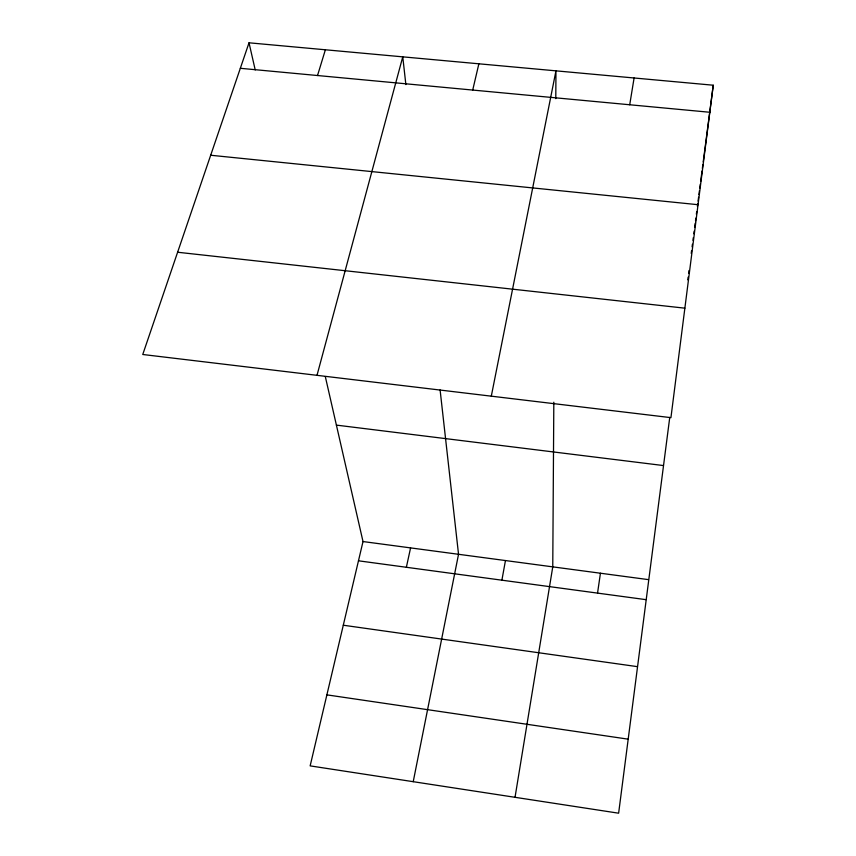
<?xml version="1.0" encoding="UTF-8"?>
<svg xmlns="http://www.w3.org/2000/svg" width="856" height="856" viewBox="0 0 856 856"><rect width="100%" height="100%" fill="white"/><g stroke="black" fill="none" stroke-linecap="round" stroke-linejoin="round"><path stroke-width="1.28" d="M553.821 402.213L552.762 566.865L515.034 797.3M555.79 98.643L555.961 70.845L491.301 396.178M669.756 417.386L618.631 813.2L310.15 765.874L363.008 541.548L325.323 376.64M713.251 85.215L670.933 417.653L142.749 354.491L249.021 42.8L713.251 85.215L704.927 148.826M687.775 279.805L688.128 277.151M688.641 273.182L688.994 270.528M691.231 253.376L691.573 250.765M692.087 246.849L692.429 244.238M692.943 240.311L693.285 237.701M693.799 233.784L694.141 231.174M694.655 227.247L695.168 223.33M695.511 220.72L695.853 218.109M696.367 214.182L696.709 211.571M697.394 206.35L697.736 203.728M698.079 201.117L698.592 197.19M698.935 194.579L699.448 190.663M699.791 188.042L700.304 184.126M700.647 181.504L702.016 171.05M702.359 168.439L702.872 164.513M703.215 161.902L704.755 150.132M597.542 593.112L600.441 573.22M629.716 104.764L634.093 77.982M501.894 580.186L505.457 560.552M413.223 781.688L458.538 554.292L440.102 389.94M406.365 567.271L410.58 547.894M472.715 90.062L478.868 63.804M316.998 375.335L402.759 56.849L405.872 84.594M317.523 75.531L325.376 49.776M240.322 68.298L709.806 112.264M210.683 155.246L698.047 204.702M177.609 252.242L684.875 308.171M336.397 425.111L663.453 465.557M363.008 541.548L648.516 579.64M358.471 560.808L645.959 599.649M343.299 625.222L637.388 666.642M326.885 694.858L628.101 739.156M249.021 42.8L255.216 69.935"/></g></svg>
